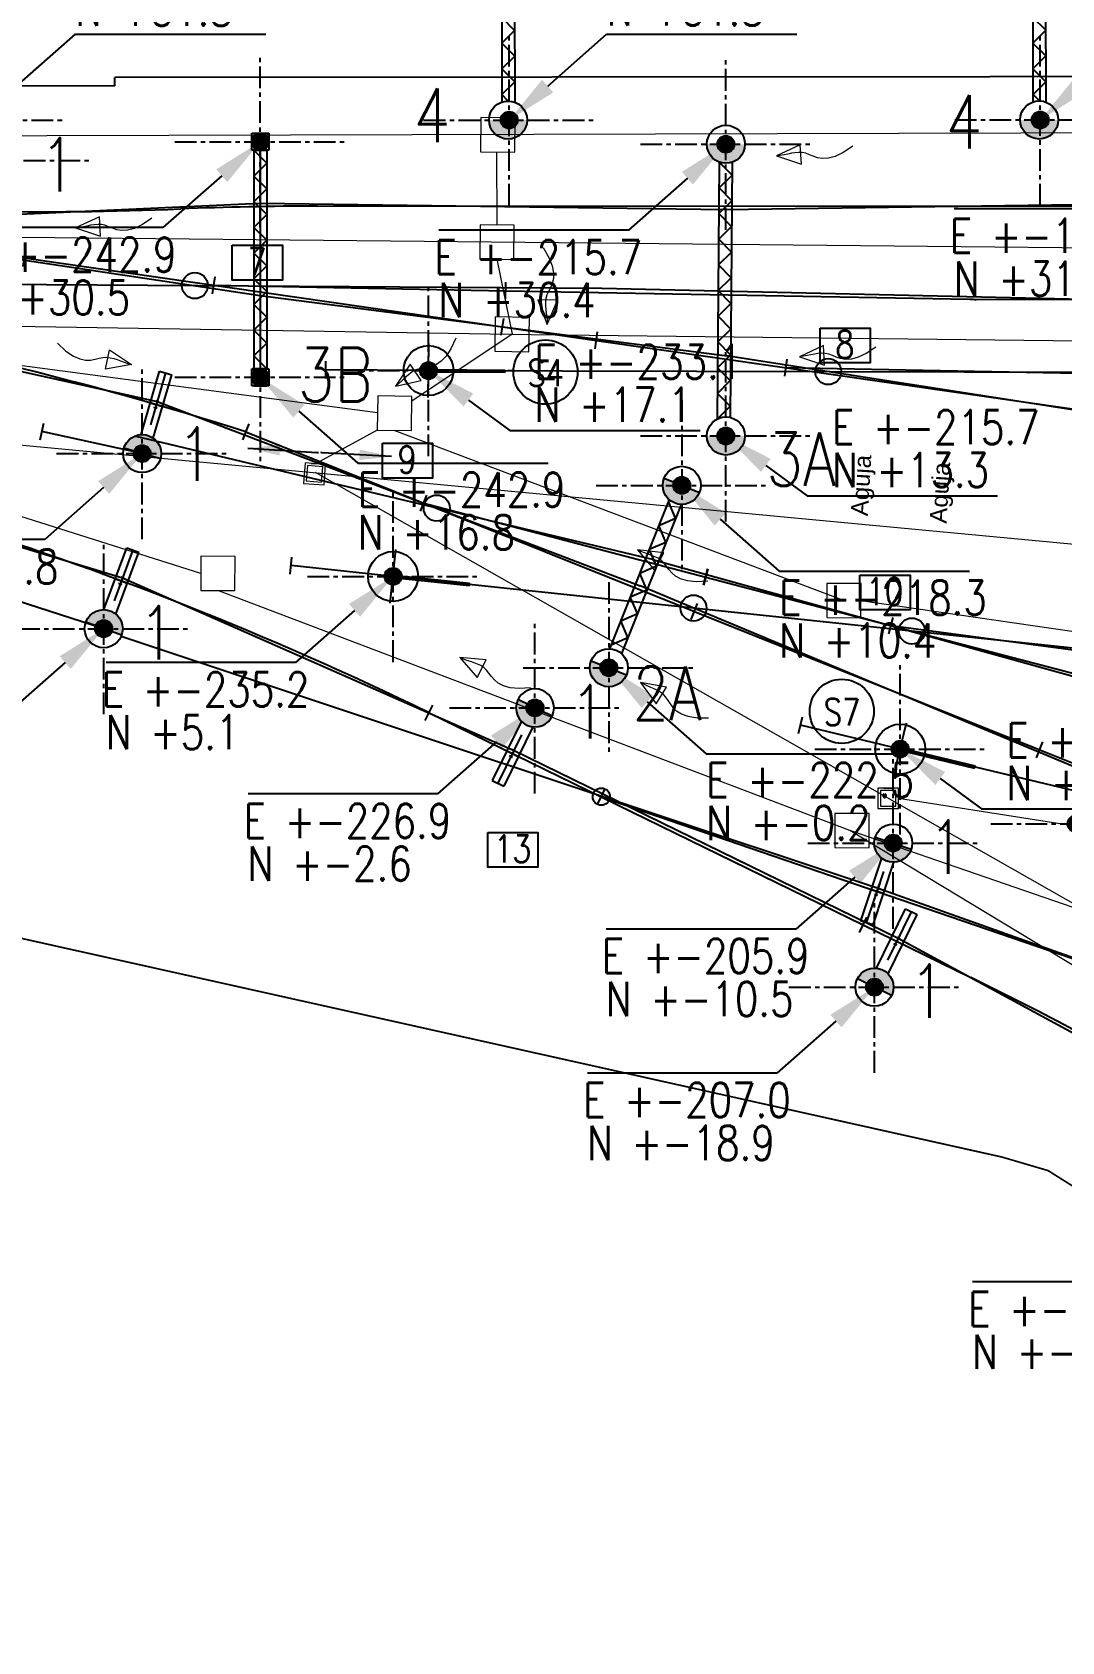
# Model space of a CAD drawing. Header units: millimetres. Extents: x -940 to 1351, y -586 to 711.
# Drawn here: x 343 to 403.2, y 226.8 to 320.8 of the extents above; entities that cross this region are included whole.
import ezdxf
from ezdxf import colors
from ezdxf.entities.mleader import LeaderData, LeaderLine
from ezdxf.enums import TextEntityAlignment as Align
from ezdxf.math import Vec2, Vec3

# ---------------------------------------------------------------- set-up
doc = ezdxf.new("R2010")
doc.units = ezdxf.units.MM
doc.linetypes.add('CENTER', pattern=[50.8, 31.75, -6.35, 6.35, -6.35])
for name, color, linetype in [('_FO TESUR', 6, 'Continuous'), ('Cambios 1.8', 4, 'Continuous'), ('Catenaria', 2, 'Continuous'), ('GE-Cotas', 1, 'Continuous'), ('GE-Simbologia', 2, 'Continuous'), ('GE-Textos', 3, 'Continuous'), ('LIMITE PREDIO', 252, 'Continuous'), ('ME-Vias con catenarias', 30, 'Continuous'), ('Nombre de secciòn de emparrillado', 70, 'Continuous'), ('Scr Aguja', 1, 'Continuous')]:
    doc.layers.add(name, color=color, linetype=linetype)
for name, color, linetype, lineweight in [('Catenaria textos', 253, 'Continuous', 15), ('CI-DRENAJES ZONA VIAS', 5, 'Continuous', 9), ('CI-PLUVIALES', 3, 'Continuous', 9)]:
    doc.layers.add(name, color=color, linetype=linetype, lineweight=lineweight)
doc.styles.add('Romans', font='romans.shx', dxfattribs={"width": 0.8})
doc.styles.add('Romans PF', font='romans.shx', dxfattribs={"width": 0.8})
doc.styles.get("Standard").update_dxf_attribs({"font": 'arial.ttf'})
doc.dimstyles.new('COTAS GENERAL', dxfattribs={"dimscale": 0.1, "dimtxt": 2.5, "dimasz": 2.5, "dimexe": 1, "dimexo": 1, "dimgap": 1.25, "dimtad": 1, "dimzin": 1, "dimdsep": 46, "dimtxsty": 'Romans', "dimcen": 1, "dimclrd": 2, "dimclre": 1, "dimclrt": 3, "dimaunit": 1, "dimadec": 3, "dimazin": 0, "dimtfac": 1, "dimtix": 1, "dimtmove": 0, "dimatfit": 0, "dimfxl": 1.5, "dimtolj": 1, "dimarcsym": 0})

# ---------------------------------------------------------------- blocks, each defined once
blk = doc.blocks.new('CB8der')
for p, q in [((0.5, 11.2), (-0.5, 11.2)), ((0, 11.2), (0, -17.05)), ((0, 0), (-2.115, -16.918)), ((0.5, 0), (-0.5, 0)), ((-2.611, -16.856), (-1.619, -16.98)), ((0.5, -17.05), (-0.5, -17.05))]:
    blk.add_line(p, q)
blk = doc.blocks.new('CAMARA DRENAJE RANURADO')
at = {"layer": 'CI-DRENAJES ZONA VIAS', "ltscale": 2}
blk.add_lwpolyline([(0, -1), (2, -1), (2, 1), (0, 1)], close=True, dxfattribs=at)
blk = doc.blocks.new('CAMARA PL')
at = {"layer": 'CI-PLUVIALES', "ltscale": 2}
for points in [[(0, -0.6), (1.2, -0.6), (1.2, 0.6), (0, 0.6)], [(0.15, -0.45), (1.05, -0.45), (1.05, 0.45), (0.15, 0.45)]]:
    blk.add_lwpolyline(points, close=True, dxfattribs=at)
blk.add_lwpolyline([(0.35, 0.6), (0.85, 0.6)], dxfattribs=at)
blk = doc.blocks.new('CAMB')
at = {"layer": 'GE-Simbologia'}
blk.add_lwpolyline([(6413053.115, 6135476.254), (6413056.051, 6135476.254), (6413056.051, 6135474.216), (6413053.115, 6135474.216)], close=True, dxfattribs=at)
at = {"layer": 'GE-Textos', "style": 'Romans', "width": 0.8}
blk.add_attdef('10', text='', height=1.6, dxfattribs=at).set_placement((6413054.56, 6135474.5), align=Align.CENTER)
blk = doc.blocks.new('tipo de vias')
at = {"layer": 'Nombre de secciòn de emparrillado', "color": 2}
blk.add_circle((-0.135, -0.628), 1.876, dxfattribs=at)
at = {"layer": 'Nombre de secciòn de emparrillado', "style": 'Romans', "width": 0.8}
blk.add_attdef('S10', text='', height=1.562, dxfattribs=at).set_placement((-0.123, -1.455), align=Align.CENTER)
blk = doc.blocks.new('A$C0E6C2C1E')
at = {"layer": 'Catenaria'}
for points in [[(2.226, 23.689), (0, 23.689, 1)], [(2.235, 1.113), (0.009, 1.113, 1)]]:
    blk.add_hatch(color=256, dxfattribs=at).paths.add_polyline_path(points)
at = {"linetype": 'Continuous', "ltscale": 4}
blk.add_line((1.491, 12.358), (0.739, 12.365), dxfattribs=at)
at = {"layer": 'Catenaria'}
for p, q in [((0.72, 22.617), (1.469, 22.619)), ((0.72, 22.617), (0.758, 2.164)), ((1.469, 22.617), (1.513, 2.155))]:
    blk.add_line(p, q, dxfattribs=at)
blk.add_lwpolyline([(1.135, 2.226), (0.761, 2.597), (1.51, 3.35), (0.758, 4.099), (1.507, 4.851), (0.755, 5.6), (1.504, 6.353), (0.752, 7.102), (1.501, 7.854), (0.749, 8.603), (1.498, 9.355), (0.745, 10.104), (1.494, 10.857), (0.742, 11.606), (1.491, 12.358), (0.739, 13.107), (1.488, 13.859), (0.736, 14.609), (1.485, 15.361), (0.732, 16.11), (1.482, 16.862), (0.729, 17.611), (1.478, 18.364), (0.726, 19.113), (1.475, 19.865), (0.723, 20.614), (1.472, 21.366), (0.72, 22.115)], dxfattribs=at)
for centre in [(1.113, 23.689), (1.122, 1.113)]:
    blk.add_circle(centre, 1.113, dxfattribs=at)
blk = doc.blocks.new('A$C07126A32')
at = {"layer": 'Catenaria'}
for points in [[(2.226, 18.152), (0, 18.166, 1)], [(2.265, 1.133), (0.039, 1.093, 1)]]:
    blk.add_hatch(color=256, dxfattribs=at).paths.add_polyline_path(points)
for p, q in [((0.731, 17.114), (0.638, 2.1)), ((1.482, 17.109), (1.39, 2.2))]:
    blk.add_line(p, q, dxfattribs=at)
blk.add_lwpolyline([(0.638, 2.1), (1.394, 2.846), (0.648, 3.601), (1.403, 4.348), (0.657, 5.103), (1.412, 5.849), (0.666, 6.604), (1.421, 7.35), (0.675, 8.106), (1.431, 8.852), (0.685, 9.607), (1.44, 10.353), (0.694, 11.108), (1.449, 11.854), (0.703, 12.61), (1.459, 13.356), (0.713, 14.111), (1.468, 14.857), (0.722, 15.612), (1.477, 16.358), (0.731, 17.114)], dxfattribs=at)
for centre in [(1.113, 18.159), (1.152, 1.113)]:
    blk.add_circle(centre, 1.113, dxfattribs=at)
blk = doc.blocks.new('A$C6F447D39')
at = {"linetype": 'Continuous', "ltscale": 4}
blk.add_line((0.5, 13.762), (0.5, 1), dxfattribs=at)
at = {"layer": 'Catenaria', "linetype": 'Continuous', "ltscale": 4}
for p, q in [((0, 14.762), (1, 14.762)), ((0, 13.762), (0, 14.762)), ((0.125, 13.762), (1, 14.762)), ((1, 14.762), (1, 13.762)), ((1, 13.762), (0, 13.762)), ((0.125, 13.762), (0.875, 13.762)), ((0, 1), (1, 1)), ((0, 0), (0, 1)), ((0, 1), (1, 0)), ((0.125, 1), (0.125, 1.1)), ((0.875, 1), (0.125, 1)), ((1, 1), (1, 0)), ((1, 0), (0, 0)), ((0.125, 0), (0.875, 0))]:
    blk.add_line(p, q, dxfattribs=at)
at = {"layer": 'Catenaria'}
for p, q in [((0.125, 13.762), (0.125, 1.1)), ((0.875, 13.762), (0.875, 1))]:
    blk.add_line(p, q, dxfattribs=at)
blk.add_lwpolyline([(0.875, 1), (0.125, 1.751), (0.875, 2.501), (0.125, 3.252), (0.875, 4.003), (0.125, 4.753), (0.875, 5.504), (0.125, 6.255), (0.875, 7.006), (0.125, 7.756), (0.875, 8.507), (0.125, 9.258), (0.875, 10.008), (0.125, 10.759), (0.875, 11.51), (0.125, 12.26), (0.875, 13.011), (0.125, 13.762)], dxfattribs=at)
blk = doc.blocks.new('A$C0E88229D')
at = {"layer": 'Catenaria'}
blk.add_hatch(color=256, dxfattribs=at).paths.add_polyline_path([(2.226, 4.906), (0, 4.906, 1)])
at = {"linetype": 'Continuous', "ltscale": 4}
blk.add_line((1.113, 0), (1.113, 3.161), dxfattribs=at)
at = {"color": 1}
for p, q in [((1.013, 2.129), (1.113, 2.129)), ((1.113, 2.129), (1.213, 2.129)), ((1.013, 1.729), (1.113, 1.729)), ((1.113, 1.729), (1.213, 1.729))]:
    blk.add_line(p, q, dxfattribs=at)
at = {"layer": 'Catenaria'}
for p, q in [((0, 4.906), (2.226, 4.906)), ((0.738, 3.858), (0.738, 0)), ((1.488, 3.858), (1.488, 0))]:
    blk.add_line(p, q, dxfattribs=at)
at = {"layer": 'Catenaria', "linetype": 'Continuous', "ltscale": 4}
for p, q in [((1.488, 1.929), (0.738, 1.929)), ((1.488, 0), (0.738, 0))]:
    blk.add_line(p, q, dxfattribs=at)
at = {"layer": 'Catenaria'}
blk.add_circle((1.113, 4.906), 1.113, dxfattribs=at)
blk = doc.blocks.new('A$C03172A41')
at = {"layer": 'Catenaria'}
for points in [[(2.226, 12.593), (0, 12.593, 1)], [(2.226, 1.113), (0, 1.113, 1)]]:
    blk.add_hatch(color=256, dxfattribs=at).paths.add_polyline_path(points)
for p, q in [((0, 12.593), (2.226, 12.593)), ((0.738, 11.545), (0.738, 2.161)), ((1.488, 11.545), (1.488, 2.161)), ((0, 1.113), (2.226, 1.113))]:
    blk.add_line(p, q, dxfattribs=at)
blk.add_lwpolyline([(0.738, 2.415), (1.488, 3.166), (0.738, 3.917), (1.488, 4.668), (0.738, 5.418), (1.488, 6.169), (0.738, 6.92), (1.488, 7.67), (0.738, 8.421), (1.488, 9.172), (0.738, 9.922), (1.488, 10.673), (0.738, 11.424)], dxfattribs=at)
for centre in [(1.113, 12.593), (1.113, 1.113)]:
    blk.add_circle(centre, 1.113, dxfattribs=at)
blk = doc.blocks.new('A$C78B27864')
at = {"color": 3, "linetype": 'Continuous', "ltscale": 4}
blk.add_line((4.978, 2.076), (4.978, -1.076), dxfattribs=at)
at = {"color": 1}
blk.add_line((0.488, 0.564), (0.488, 0.435), dxfattribs=at)
at = {"layer": 'Catenaria', "color": 4, "linetype": 'Continuous', "ltscale": 4}
blk.add_line((10.978, 1), (10.978, 0), dxfattribs=at)
at = {"layer": 'Catenaria', "color": 3, "linetype": 'Continuous', "ltscale": 4}
for p, q in [((4.988, 0.564), (0.488, 0.564)), ((4.988, 0.435), (0.488, 0.435)), ((4.978, 0.5), (10.978, 0.5))]:
    blk.add_line(p, q, dxfattribs=at)
at = {"layer": 'Catenaria', "color": 1, "linetype": 'Continuous', "ltscale": 4}
for radius in [1.459, 0.2]:
    blk.add_circle((4.978, 0.5), radius, dxfattribs=at)
blk = doc.blocks.new('Muerto de anclaje')
at = {"layer": 'Catenaria', "color": 4, "linetype": 'Continuous', "ltscale": 4}
blk.add_line((349.682, 291.64), (349.69, 292.64), dxfattribs=at)
at = {"layer": 'Catenaria', "color": 3, "linetype": 'Continuous', "ltscale": 4}
blk.add_line((355.686, 292.093), (349.686, 292.14), dxfattribs=at)
at = {"layer": 'Catenaria', "color": 1, "linetype": 'Continuous', "ltscale": 4}
blk.add_circle((355.686, 292.093), 0.2, dxfattribs=at)
blk = doc.blocks.new('COORDENADAS 4.0')
at = {"layer": 'GE-Cotas', "ltscale": 4}
h = blk.add_hatch(color=256, dxfattribs=at)
h.dxf.hatch_style = 1
h.paths.add_polyline_path([(0, 0.5, 0.414214), (-0.5, 0), (0, 0)])
h.paths.add_polyline_path([(0, 0.5), (0, 0), (0.5, 0, 0.414214)])
h.paths.add_polyline_path([(0.5, 0), (0, 0), (0, -0.5, 0.414214)])
h.paths.add_polyline_path([(0, 0), (-0.5, 0, 0.414214), (0, -0.5)])
at = {"layer": 'GE-Cotas', "linetype": 'CENTER', "ltscale": 0.04}
for p, q in [((0, -5), (0, 5)), ((-5, 0), (5, 0))]:
    blk.add_line(p, q, dxfattribs=at)
at = {"layer": 'GE-Cotas', "ltscale": 4}
blk.add_circle((0, 0), 0.5, dxfattribs=at)
at = {"layer": 'GE-Cotas', "color": 3, "ltscale": 4, "style": 'Romans', "width": 0.8}
for tag, p in [('COORDENADASX', (5.7, 8.02)), ('COORDENADASY', (5.7, 5.518))]:
    blk.add_attdef(tag, p, '', height=2, dxfattribs=at)
at = {"layer": 'GE-Cotas', "color": 2, "ltscale": 4}
ml = blk.add_multileader_mtext('Standard', dxfattribs=at)
ml.set_content('', color=2)
ml.set_leader_properties()
ml.build(insert=Vec2(0, 0))
ml.multileader.update_dxf_attribs({"text_right_attachment_type": 6, "dogleg_length": 0.36, "arrow_head_size": 3})
ctx = ml.context
ctx.base_point, ctx.arrow_head_size = Vec3(16.826, 5.02), 3
ctx.right_attachment = 6
notes = []
notes.append((ctx, [(0, (1, 1, 0), (5.7, 5.02), (1, 0), 11.126, [(0, [(0, 0)], 0, [])])]))
ctx.mtext.insert, ctx.mtext.flow_direction = Vec3(18.826, 7.02), 5
for ctx, leaders in notes:
    for number, flags, end, landing, length, lines in leaders:
        leader = LeaderData()
        leader.index, (leader.has_last_leader_line, leader.has_dogleg_vector, leader.attachment_direction) = number, flags
        leader.last_leader_point, leader.dogleg_vector, leader.dogleg_length = Vec3(end), Vec3(landing), length
        for number, points, colour, breaks in lines:
            line = LeaderLine()
            line.index, line.vertices, line.color, line.breaks = number, Vec3.list(points), colors.encode_raw_color(colour), breaks
            leader.lines.append(line)
        ctx.leaders.append(leader)
blk = doc.blocks.new('COORDENADAS 4.1')
at = {"layer": 'GE-Cotas', "ltscale": 4}
h = blk.add_hatch(color=256, dxfattribs=at)
h.dxf.hatch_style = 1
h.paths.add_polyline_path([(0, 0.5, 0.414214), (-0.5, 0), (0, 0)])
h.paths.add_polyline_path([(0, 0.5), (0, 0), (0.5, 0, 0.414214)])
h.paths.add_polyline_path([(0.5, 0), (0, 0), (0, -0.5, 0.414214)])
h.paths.add_polyline_path([(0, 0), (-0.5, 0, 0.414214), (0, -0.5)])
at = {"layer": 'GE-Cotas', "linetype": 'CENTER', "ltscale": 0.04}
for p, q in [((0, -5), (0, 5)), ((-5, 0), (5, 0))]:
    blk.add_line(p, q, dxfattribs=at)
at = {"layer": 'GE-Cotas', "ltscale": 4}
blk.add_circle((0, 0), 0.5, dxfattribs=at)
at = {"layer": 'GE-Cotas', "color": 3, "ltscale": 4, "style": 'Romans', "width": 0.8}
for tag, p in [('COORDENADASX', (-17.032, -7.6)), ('COORDENADASY', (-16.804, -10.102))]:
    blk.add_attdef(tag, p, '', height=2, dxfattribs=at)
at = {"layer": 'GE-Cotas', "color": 2, "ltscale": 4}
ml = blk.add_multileader_mtext('Standard', dxfattribs=at)
ml.set_content('', color=2)
ml.set_leader_properties()
ml.build(insert=Vec2(0, 0))
ml.multileader.update_dxf_attribs({"text_right_attachment_type": 6, "dogleg_length": 0.36, "arrow_head_size": 3})
ctx = ml.context
ctx.base_point, ctx.arrow_head_size = Vec3(-18.777, -3.02), 3
ctx.right_attachment, ctx.text_align_type = 6, 2
notes = []
notes.append((ctx, [(0, (1, 1, 0), (-5.7, -5.02), (-1, 0), 9.077, [(0, [(0, 0)], 0, [])])]))
ctx.mtext.insert, ctx.mtext.alignment, ctx.mtext.flow_direction = Vec3(-16.777, -1.02), 3, 5
for ctx, leaders in notes:
    for number, flags, end, landing, length, lines in leaders:
        leader = LeaderData()
        leader.index, (leader.has_last_leader_line, leader.has_dogleg_vector, leader.attachment_direction) = number, flags
        leader.last_leader_point, leader.dogleg_vector, leader.dogleg_length = Vec3(end), Vec3(landing), length
        for number, points, colour, breaks in lines:
            line = LeaderLine()
            line.index, line.vertices, line.color, line.breaks = number, Vec3.list(points), colors.encode_raw_color(colour), breaks
            leader.lines.append(line)
        ctx.leaders.append(leader)
blk = doc.blocks.new('COORDENADAS 4.6')
at = {"layer": 'GE-Cotas', "ltscale": 4}
h = blk.add_hatch(color=256, dxfattribs=at)
h.dxf.hatch_style = 1
h.paths.add_polyline_path([(0, 0.5, 0.414214), (-0.5, 0), (0, 0)])
h.paths.add_polyline_path([(0, 0.5), (0, 0), (0.5, 0, 0.414214)])
h.paths.add_polyline_path([(0.5, 0), (0, 0), (0, -0.5, 0.414214)])
h.paths.add_polyline_path([(0, 0), (-0.5, 0, 0.414214), (0, -0.5)])
at = {"layer": 'GE-Cotas', "linetype": 'CENTER', "ltscale": 0.04}
for p, q in [((0, -5), (0, 5)), ((-5, 0), (5, 0))]:
    blk.add_line(p, q, dxfattribs=at)
at = {"layer": 'GE-Cotas', "ltscale": 4}
blk.add_circle((0, 0), 0.5, dxfattribs=at)
at = {"layer": 'GE-Cotas', "color": 3, "ltscale": 4, "style": 'Romans', "width": 0.8}
for tag, p in [('COORDENADASX', (6.203, -0.484)), ('COORDENADASY', (6.203, -2.985))]:
    blk.add_attdef(tag, p, '', height=2, dxfattribs=at)
at = {"layer": 'GE-Cotas', "color": 2, "ltscale": 4}
ml = blk.add_multileader_mtext('Standard', dxfattribs=at)
ml.set_content('', color=2)
ml.set_leader_properties()
ml.build(insert=Vec2(0, 0))
ml.multileader.update_dxf_attribs({"text_right_attachment_type": 6, "dogleg_length": 0.36, "arrow_head_size": 2.9})
ctx = ml.context
ctx.base_point, ctx.arrow_head_size, ctx.plane_origin = Vec3(15.884, -3.5), 2.9, Vec3(-0.942, 4.061)
ctx.right_attachment = 6
notes = []
notes.append((ctx, [(0, (1, 1, 0), (4.758, -3.5), (1, 0), 11.126, [(0, [(0, 0)], 0, [])])]))
ctx.mtext.insert, ctx.mtext.flow_direction = Vec3(17.884, -1.5), 5
for ctx, leaders in notes:
    for number, flags, end, landing, length, lines in leaders:
        leader = LeaderData()
        leader.index, (leader.has_last_leader_line, leader.has_dogleg_vector, leader.attachment_direction) = number, flags
        leader.last_leader_point, leader.dogleg_vector, leader.dogleg_length = Vec3(end), Vec3(landing), length
        for number, points, colour, breaks in lines:
            line = LeaderLine()
            line.index, line.vertices, line.color, line.breaks = number, Vec3.list(points), colors.encode_raw_color(colour), breaks
            leader.lines.append(line)
        ctx.leaders.append(leader)
blk = doc.blocks.new('COORDENADAS 4.2')
at = {"layer": 'GE-Cotas', "ltscale": 4}
h = blk.add_hatch(color=256, dxfattribs=at)
h.dxf.hatch_style = 1
h.paths.add_polyline_path([(0, -0.5, -0.414214), (-0.5, 0), (0, 0)])
h.paths.add_polyline_path([(0, -0.5), (0, 0), (0.5, 0, -0.414214)])
h.paths.add_polyline_path([(0.5, 0), (0, 0), (0, 0.5, -0.414214)])
h.paths.add_polyline_path([(0, 0), (-0.5, 0, -0.414214), (0, 0.5)])
at = {"layer": 'GE-Cotas', "linetype": 'CENTER', "ltscale": 0.04}
for p, q in [((0, 5), (0, -5)), ((-5, 0), (5, 0))]:
    blk.add_line(p, q, dxfattribs=at)
at = {"layer": 'GE-Cotas', "ltscale": 4}
blk.add_circle((0, 0), 0.5, dxfattribs=at)
at = {"layer": 'GE-Cotas', "color": 3, "ltscale": 4, "style": 'Romans', "width": 0.8}
for tag, p in [('COORDENADASX', (5.7, -7.564)), ('COORDENADASY', (5.7, -10.065))]:
    blk.add_attdef(tag, p, '', height=2, dxfattribs=at)
at = {"layer": 'GE-Cotas', "color": 2, "ltscale": 4}
ml = blk.add_multileader_mtext('Standard', dxfattribs=at)
ml.set_content('', color=2)
ml.set_leader_properties()
ml.build(insert=Vec2(0, 0))
ml.multileader.update_dxf_attribs({"text_right_attachment_type": 6, "dogleg_length": 0.36, "arrow_head_size": 3})
ctx = ml.context
ctx.base_point, ctx.arrow_head_size = Vec3(16.826, -5.02), 3
ctx.right_attachment = 6
notes = []
notes.append((ctx, [(0, (1, 1, 0), (5.7, -5.02), (1, 0), 11.126, [(0, [(0, 0)], 0, [])])]))
ctx.mtext.insert, ctx.mtext.flow_direction = Vec3(18.826, -3.02), 5
for ctx, leaders in notes:
    for number, flags, end, landing, length, lines in leaders:
        leader = LeaderData()
        leader.index, (leader.has_last_leader_line, leader.has_dogleg_vector, leader.attachment_direction) = number, flags
        leader.last_leader_point, leader.dogleg_vector, leader.dogleg_length = Vec3(end), Vec3(landing), length
        for number, points, colour, breaks in lines:
            line = LeaderLine()
            line.index, line.vertices, line.color, line.breaks = number, Vec3.list(points), colors.encode_raw_color(colour), breaks
            leader.lines.append(line)
        ctx.leaders.append(leader)
blk = doc.blocks.new('cat')
at = {"layer": 'Catenaria', "ltscale": 4}
for p, q in [((-257.858, 26.246), (-242.925, 26.93)), ((-242.925, 26.93), (-215.74, 26.56)), ((-215.74, 26.56), (-185.579, 26.982)), ((-273.343, 26.091), (-242.925, 21.543)), ((-266.584, 22.246), (-222.963, 21.957)), ((-222.963, 21.957), (-185.563, 21.116)), ((-242.925, 21.543), (-215.786, 18.041)), ((-233.091, 17.147), (-185.557, 17.029))]:
    blk.add_line(p, q, dxfattribs=at)
at = {"layer": 'Catenaria'}
for p, q in [((-273.966, 20.871), (-248.947, 15.352)), ((-185.586, 13.303), (-215.786, 18.041)), ((-248.947, 15.352), (-220.706, 4.572)), ((-219.999, 6.109), (-250.265, 13.327)), ((-219.999, 6.109), (-192.532, -1.497)), ((-250.978, 5.049), (-228.087, -5.052)), ((-191.828, 0.561), (-235.162, 5.123)), ((-194.234, -6.471), (-220.706, 4.572)), ((-228.087, -5.052), (-205.621, -16.018)), ((-165.581, -14.555), (-205.508, -4.963)), ((-205.508, -4.963), (-201.142, -6.011)), ((-206.8, -13.092), (-178.531, -23.147)), ((-205.621, -16.018), (-182.813, -28.389))]:
    blk.add_line(p, q, dxfattribs=at)
at = {"layer": 'Catenaria', "linetype": 'Continuous', "ltscale": 4}
for p, q in [((-275.038, 12.302), (-250.978, 5.049)), ((-251.057, 1.639), (-206.799, -13.092))]:
    blk.add_line(p, q, dxfattribs=at)
for centre, radius in [((-246.751, 22.115), 0.761), ((-209.719, 17.089), 0.761), ((-232.612, 9.117), 0.761), ((-217.593, 3.274), 0.761), ((-204.825, 1.93), 0.761), ((-222.987, -7.746), 0.5)]:
    blk.add_circle(centre, radius, dxfattribs=at)
for name, p in [('A$C0E6C2C1E', (-229.558, 30.675)), ('A$C0E6C2C1E', (-198.506, 30.681)), ('A$C6F447D39', (-243.425, 16.259))]:
    blk.add_blockref(name, p, dxfattribs=at)
at = {"layer": 'Catenaria', "ltscale": 2, "rotation": 359.8688094967947}
blk.add_blockref('A$C07126A32', (-216.856, 12.219), dxfattribs=at)
at = {"layer": 'Catenaria', "linetype": 'Continuous', "ltscale": 4}
for name, p, rotation in [('A$C78B27864', (-228.109, 17.609), 179.5534143061671), ('A$C0E88229D', (-247.395, 16.702), 163.7981427357383), ('A$C03172A41', (-223.994, -0.833), 338.1958620822558), ('A$C0E88229D', (-249.334, 6.283), 159.6624190830449), ('A$C78B27864', (-230.158, 5.103), 173.9900717258154), ('A$C78B27864', (-200.551, -5.639), 166.4885560531658), ('A$C0E88229D', (-208.531, -14.758), 341.4916385504677), ('A$C0E88229D', (-203.863, -14.952), 153.9885872791968)]:
    blk.add_blockref(name, p, dxfattribs=dict(at, rotation=rotation))
at = {"layer": 'Catenaria'}
for p, rotation in [((-658.403, -199.598), 348.019677631094), ((-678.664, -170.728), 342.6584669408429)]:
    blk.add_blockref('Muerto de anclaje', p, dxfattribs=dict(at, rotation=rotation))
at = {"layer": 'Catenaria', "linetype": 'Continuous', "ltscale": 4, "xscale": -1, "rotation": 333.8509388404977}
blk.add_blockref('A$C0E88229D', (-228.027, -7.454), dxfattribs=at)
at = {"layer": 'GE-Cotas', "ltscale": 4}
for name, p, values in [('COORDENADAS 4.0', (-259.426, 31.782), {'COORDENADASY': 'N +31.8', 'COORDENADASX': 'E +-259.4'}), ('COORDENADAS 4.0', (-228.374, 31.788), {'COORDENADASY': 'N +31.8', 'COORDENADASX': 'E +-228.4'}), ('COORDENADAS 4.0', (-197.321, 31.794), {'COORDENADASY': 'N +31.8', 'COORDENADASX': 'E +-197.3'}), ('COORDENADAS 4.1', (-185.569, 31.625), {'COORDENADASY': 'N +31.6', 'COORDENADASX': 'E +-185.6'}), ('COORDENADAS 4.1', (-242.925, 30.521), {'COORDENADASY': 'N +30.5', 'COORDENADASX': 'E +-242.9'}), ('COORDENADAS 4.1', (-215.701, 30.375), {'COORDENADASY': 'N +30.4', 'COORDENADASX': 'E +-215.7'}), ('COORDENADAS 4.1', (-257.858, 29.417), {'COORDENADASY': 'N +29.4', 'COORDENADASX': 'E +-257.9'}), ('COORDENADAS 4.2', (-242.925, 16.759), {'COORDENADASX': 'E +-242.9', 'COORDENADASY': 'N +16.8'}), ('COORDENADAS 4.6', (-233.091, 17.147), {'COORDENADASY': 'N +17.1', 'COORDENADASX': 'E +-233.1'}), ('COORDENADAS 4.6', (-215.701, 13.329), {'COORDENADASY': 'N +13.3', 'COORDENADASX': 'E +-215.7'}), ('COORDENADAS 4.1', (-249.833, 12.302), {'COORDENADASY': 'N +12.3', 'COORDENADASX': 'E +-249.8'}), ('COORDENADAS 4.2', (-218.283, 10.445), {'COORDENADASX': 'E +-218.3', 'COORDENADASY': 'N +10.4'}), ('COORDENADAS 4.1', (-235.161, 5.123), {'COORDENADASY': 'N +5.1', 'COORDENADASX': 'E +-235.2'}), ('COORDENADAS 4.1', (-252.082, 2.07), {'COORDENADASY': 'N +2.1', 'COORDENADASX': 'E +-252.1'}), ('COORDENADAS 4.2', (-222.547, -0.213), {'COORDENADASX': 'E +-222.5', 'COORDENADASY': 'N +-0.2'}), ('COORDENADAS 4.1', (-226.864, -2.56), {'COORDENADASY': 'N +-2.6', 'COORDENADASX': 'E +-226.9'}), ('COORDENADAS 4.6', (-205.508, -4.963), {'COORDENADASY': 'N +-5.0', 'COORDENADASX': 'E +-205.5'}), ('COORDENADAS 4.2', (-195.213, -9.327), {'COORDENADASX': 'E +-195.2', 'COORDENADASY': 'N +-9.3'}), ('COORDENADAS 4.1', (-205.918, -10.458), {'COORDENADASY': 'N +-10.5', 'COORDENADASX': 'E +-205.9'}), ('COORDENADAS 4.1', (-207.015, -18.873), {'COORDENADASY': 'N +-18.9', 'COORDENADASX': 'E +-207.0'}), ('COORDENADAS 4.1', (-184.502, -31.08), {'COORDENADASY': 'N +-31.1', 'COORDENADASX': 'E +-184.5'})]:
    blk.add_blockref(name, p, dxfattribs=at).add_auto_attribs(values)
at = {"layer": 'GE-Simbologia'}
ref = blk.add_blockref('CAMB', (-6413297.683, -6135451.778), dxfattribs=at)
ref.add_attrib('C10', '7', dxfattribs={"layer": 'GE-Textos', "height": 1.6, "style": 'Romans', "width": 0.8}).set_placement((-243.122, 22.721), align=Align.CENTER)
ref = blk.add_blockref('CAMB', (-6413288.898, -6135463.343), dxfattribs=at)
ref.add_attrib('C10', '9', dxfattribs={"layer": 'GE-Textos', "height": 1.6, "style": 'Romans', "width": 0.8}).set_placement((-234.337, 11.157), align=Align.CENTER)
ref = blk.add_blockref('CAMB', (-6413260.977, -6135471.054), dxfattribs=at)
ref.add_attrib('C10', '10', dxfattribs={"layer": 'GE-Textos', "height": 1.6, "style": 'Romans', "width": 0.8}).set_placement((-206.416, 3.446), align=Align.CENTER)
at = {"layer": 'Catenaria textos', "char_height": 5, "width": 356.77791, "attachment_point": 1, "line_spacing_factor": 1.200001, "style": 'Romans PF'}
for s, insert in [('{\\H0.625x;\\C3;4}', (-233.964, 33.631)), ('{\\H0.625x;\\C3;4}', (-202.86, 33.249)), ('{\\H0.625x;\\C3;1}', (-255.819, 30.748)), ('{\\H0.625x;\\C3;3B}', (-240.739, 18.475)), ('{\\H0.625x;\\C3;1}', (-247.804, 13.832)), ('{\\H0.625x;\\C3;3A}', (-213.343, 13.537)), ('{\\H0.625x;\\C3;1}', (-250.044, 3.401)), ('{\\H0.625x;\\C3;2A}', (-221.166, -0.148)), ('{\\H0.625x;\\C3;1}', (-224.825, -1.229)), ('{\\H0.625x;\\C3;1}', (-203.88, -9.128)), ('{\\H0.625x;\\C3;1}', (-204.976, -17.543))]:
    blk.add_mtext(s, dxfattribs=dict(at, insert=insert))

msp = doc.modelspace()

# ---------------------------------------------------------------- linework, layer by layer
at = {"layer": '_FO TESUR', "ltscale": 0.2}
msp.add_line((347.789, 317.682), (347.789, 318.182), dxfattribs=at)
for points in [[(561.911, 318.336), (520.155, 318.642), (450.104, 318.256), (347.789, 318.182)], [(347.789, 317.682), (326.518, 317.667), (277.588, 317.691), (226.552, 317.728), (161.593, 317.705), (57.379, 317.619)]]:
    msp.add_lwpolyline(points, dxfattribs=at)
at = {"layer": 'CI-DRENAJES ZONA VIAS', "ltscale": 2}
for points in [[(450.562, 315.057), (244.17, 314.498), (57.35, 318.293)], [(390.934, 314.161), (390.379, 313.789), (389.908, 313.562), (389.509, 313.454), (389.171, 313.437), (388.881, 313.484), (388.628, 313.57), (388.4, 313.666), (388.186, 313.747), (387.976, 313.79), (387.766, 313.799), (387.556, 313.782), (387.345, 313.748), (387.132, 313.703), (386.916, 313.658), (386.696, 313.619), (386.47, 313.596)], [(771.129, 306.216), (454.194, 307.724), (244.17, 309.8), (57.35, 313.595)], [(370.11, 313.827), (370.122, 309.555)], [(349.96, 309.954), (349.405, 309.582), (348.934, 309.355), (348.536, 309.246), (348.197, 309.229), (347.907, 309.277), (347.654, 309.362), (347.427, 309.459), (347.213, 309.539), (347.002, 309.583), (346.792, 309.592), (346.583, 309.575), (346.372, 309.54), (346.159, 309.496), (345.942, 309.45), (345.722, 309.412), (345.497, 309.389)], [(57.435, 309.365), (288.708, 304.504), (372.136, 303.152), (422.959, 302.578), (530.009, 301.284)], [(370.127, 307.555), (371.015, 303.17), (365.154, 299.263)], [(372.836, 308.237), (373.166, 307.657), (373.358, 307.171), (373.438, 306.765), (373.43, 306.426), (373.361, 306.141), (373.258, 305.895), (373.145, 305.675), (373.049, 305.467), (372.99, 305.26), (372.966, 305.052), (372.967, 304.841), (372.987, 304.628), (373.015, 304.413), (373.045, 304.194), (373.067, 303.971), (373.074, 303.745)], [(367.726, 302.935), (367.443, 302.33), (367.157, 301.892), (366.871, 301.593), (366.59, 301.404), (366.317, 301.295), (366.056, 301.238), (365.812, 301.203), (365.587, 301.162), (365.384, 301.091), (365.2, 300.99), (365.029, 300.868), (364.866, 300.729), (364.706, 300.581), (364.544, 300.431), (364.376, 300.284), (364.194, 300.148)], [(363.143, 298.573), (331.009, 302.819)], [(344.441, 302.644), (344.933, 302.192), (345.364, 301.896), (345.741, 301.728), (346.073, 301.66), (346.367, 301.663), (346.63, 301.709), (346.87, 301.77), (347.093, 301.817), (347.308, 301.828), (347.517, 301.805), (347.722, 301.756), (347.925, 301.69), (348.129, 301.614), (348.335, 301.536), (348.547, 301.464), (348.767, 301.407)], [(392.28, 302.428), (391.725, 302.056), (391.254, 301.829), (390.855, 301.72), (390.517, 301.703), (390.227, 301.751), (389.974, 301.836), (389.747, 301.933), (389.532, 302.013), (389.322, 302.057), (389.112, 302.066), (388.902, 302.049), (388.692, 302.014), (388.478, 301.97), (388.262, 301.924), (388.042, 301.886), (387.817, 301.863)], [(352.82, 289.203), (326.205, 297.601)], [(363.126, 297.573), (359.515, 295.603)], [(390.3, 287.665), (364.126, 297.557)], [(382.456, 288.748), (381.788, 288.717), (381.268, 288.768), (380.871, 288.882), (380.573, 289.043), (380.349, 289.234), (380.178, 289.438), (380.033, 289.638), (379.892, 289.818), (379.734, 289.965), (379.56, 290.081), (379.372, 290.176), (379.173, 290.255), (378.968, 290.328), (378.759, 290.401), (378.551, 290.483), (378.347, 290.58)], [(488.81, 207.968), (428.504, 251.394), (390.77, 274.186), (353.815, 288.198)], [(425.209, 282.693), (391.416, 287.606)], [(372.099, 282.518), (371.432, 282.478), (370.911, 282.521), (370.512, 282.629), (370.212, 282.786), (369.986, 282.974), (369.811, 283.175), (369.664, 283.374), (369.52, 283.552), (369.36, 283.696), (369.184, 283.81), (368.995, 283.901), (368.795, 283.978), (368.589, 284.048), (368.379, 284.118), (368.17, 284.197), (367.964, 284.291)], [(429.263, 270.463), (393.603, 276.048)], [(431.061, 260.288), (390.77, 274.186)]]:
    msp.add_lwpolyline(points, dxfattribs=at)
for points in [[(386.47, 313.596), (387.932, 313.103), (387.87, 314.247)], [(345.497, 309.389), (346.959, 308.895), (346.896, 310.04)], [(373.074, 303.745), (373.673, 305.167), (372.527, 305.188)], [(348.767, 301.407), (347.247, 301.142), (347.483, 302.263)], [(387.817, 301.863), (389.278, 301.369), (389.216, 302.514)], [(364.194, 300.148), (365.701, 300.479), (365.057, 301.427)], [(378.347, 290.58), (379.34, 289.399), (379.88, 290.41)], [(367.964, 284.291), (368.975, 283.125), (369.5, 284.144)]]:
    msp.add_lwpolyline(points, close=True, dxfattribs=at)
at = {"layer": 'CI-PLUVIALES', "ltscale": 2}
for points in [[(326.85, 298.161), (460.023, 285.63)], [(430.303, 254.852), (359.522, 295.087)], [(382.499, 280.736), (381.831, 280.749), (381.315, 280.833), (380.926, 280.972), (380.639, 281.152), (380.429, 281.357), (380.27, 281.572), (380.139, 281.782), (380.01, 281.97), (379.862, 282.127), (379.696, 282.255), (379.514, 282.361), (379.321, 282.453), (379.121, 282.539), (378.918, 282.626), (378.715, 282.72), (378.518, 282.831)]]:
    msp.add_lwpolyline(points, dxfattribs=at)
msp.add_lwpolyline([(378.518, 282.831), (379.433, 281.588), (380.037, 282.562)], close=True, dxfattribs=at)
at = {"layer": 'LIMITE PREDIO', "const_width": 0.1}
msp.add_lwpolyline([(697.421, 112.879), (697.299, 63.897), (526.361, 64.322), (524.461, 171.298), (466.335, 214.039), (402.358, 254.307), (399.65, 255.101), (324.452, 271.86)], dxfattribs=at)
at = {"layer": 'ME-Vias con catenarias', "ltscale": 0.5}
for p, q in [((359.629, 310.66), (975.975, 310.924)), ((398.154, 305.213), (985.145, 305.464))]:
    msp.add_line(p, q, dxfattribs=at)
at = {"layer": 'ME-Vias con catenarias'}
for p, q in [((370.624, 305.719), (397.776, 305.216)), ((370.454, 303.607), (375.944, 302.817)), ((381.68, 286.975), (401.874, 278.896)), ((392.357, 270.619), (408.695, 265.03)), ((391.547, 268.661), (397.84, 265.59))]:
    msp.add_line(p, q, dxfattribs=at)
for centre, start, end in [((343.525, 510.332), 268.92215, 272.31957), ((359.714, 110.66), 90.02457, 92.31957), ((294.594, 106.951), 72.28482, 88.92215), ((278.449, 101.308), 63.98859, 81.79714), ((310.13, 85.849), 55.98611, 63.98859)]:
    msp.add_arc(centre, 200, start, end, dxfattribs=at)
at = {"layer": 'ME-Vias con catenarias', "ltscale": 0.5}
msp.add_arc((398.146, 325.213), 20, 268.93941, 270.02457, dxfattribs=at)

# ---------------------------------------------------------------- block references
at = {"layer": 'Cambios 1.8', "xscale": -1}
for p, rotation in [((353.577, 306.034), 81.8143917139887), ((387.03, 301.222), 81.8143917139887), ((365.85, 293.308), 68.19586205772815), ((393.178, 286.149), 75.32087845852512), ((376.225, 276.138), 63.98858735436619), ((412.271, 274.73), 68.19586205772815)]:
    msp.add_blockref('CB8der', p, dxfattribs=dict(at, rotation=rotation))
at = {"layer": 'Catenaria'}
msp.add_blockref('cat', (599.22, 283.9), dxfattribs=at)
at = {"layer": 'CI-DRENAJES ZONA VIAS'}
for p, rotation in [((371.179, 314.817), 179.4336337806688), ((371.137, 308.545), 179.4336337806688), ((370.02, 303.186), 359.0716473600301), ((363.143, 298.573), 359.0716473600301), ((354.82, 289.193), 179.7273519336638), ((391.416, 287.606), 179.7273519336638), ((391.891, 274.17), 179.7273519336638)]:
    msp.add_blockref('CAMARA DRENAJE RANURADO', p, dxfattribs=dict(at, rotation=rotation))
at = {"layer": 'CI-PLUVIALES', "rotation": 355.5655430366317}
msp.add_blockref('CAMARA PL', (358.87, 295.06), dxfattribs=at)
at = {"layer": 'CI-PLUVIALES'}
msp.add_blockref('CAMARA PL', (392.403, 276.056), dxfattribs=at)
at = {"layer": 'GE-Simbologia'}
ref = msp.add_blockref('CAMB', (-6412698.463, -6135167.878), dxfattribs=at)
ref.add_attrib('C10', '7', dxfattribs={"layer": 'GE-Textos', "height": 1.6, "style": 'Romans', "width": 0.8}).set_placement((356.098, 306.622), align=Align.CENTER)
for p, values in [((373.105, 301.591), {'S10': 'S4'}), ((390.429, 281.772), {'S10': 'S7'})]:
    msp.add_blockref('tipo de vias', p, dxfattribs=at).add_auto_attribs(values)
ref = msp.add_blockref('CAMB', (-6412664.09, -6135172.719), dxfattribs=at)
ref.add_attrib('C10', '8', dxfattribs={"layer": 'GE-Textos', "height": 1.6, "style": 'Romans', "width": 0.8}).set_placement((390.472, 301.78), align=Align.CENTER)
ref = msp.add_blockref('CAMB', (-6412689.678, -6135179.442), dxfattribs=at)
ref.add_attrib('C10', '9', dxfattribs={"layer": 'GE-Textos', "height": 1.6, "style": 'Romans', "width": 0.8}).set_placement((364.883, 295.057), align=Align.CENTER)
ref = msp.add_blockref('CAMB', (-6412661.757, -6135187.153), dxfattribs=at)
ref.add_attrib('C10', '10', dxfattribs={"layer": 'GE-Textos', "height": 1.6, "style": 'Romans', "width": 0.8}).set_placement((392.804, 287.346), align=Align.CENTER)
ref = msp.add_blockref('CAMB', (-6412683.521, -6135202.185), dxfattribs=at)
ref.add_attrib('C10', '13', dxfattribs={"layer": 'GE-Textos', "height": 1.6, "style": 'Romans', "width": 0.8}).set_placement((371.04, 272.314), align=Align.CENTER)

# ---------------------------------------------------------------- texts
at = {"layer": 'Scr Aguja'}
for p in [(391.812, 292.53), (396.419, 292.096)]:
    msp.add_text('Aguja', height=1, rotation=86.55051, dxfattribs=at).set_placement(p)

# ---------------------------------------------------------------- leaders
at = {"layer": 'CI-PLUVIALES'}
for points in [[(355.565, 296.519), (359.609, 296.268), (359.698, 296.263)], [(363.966, 296.03), (359.921, 296.25), (359.832, 296.255)]]:
    msp.add_leader(points, dimstyle='COTAS GENERAL', override={"dimscale": 0.75}, dxfattribs=at)

doc.saveas('drawing.dxf')
